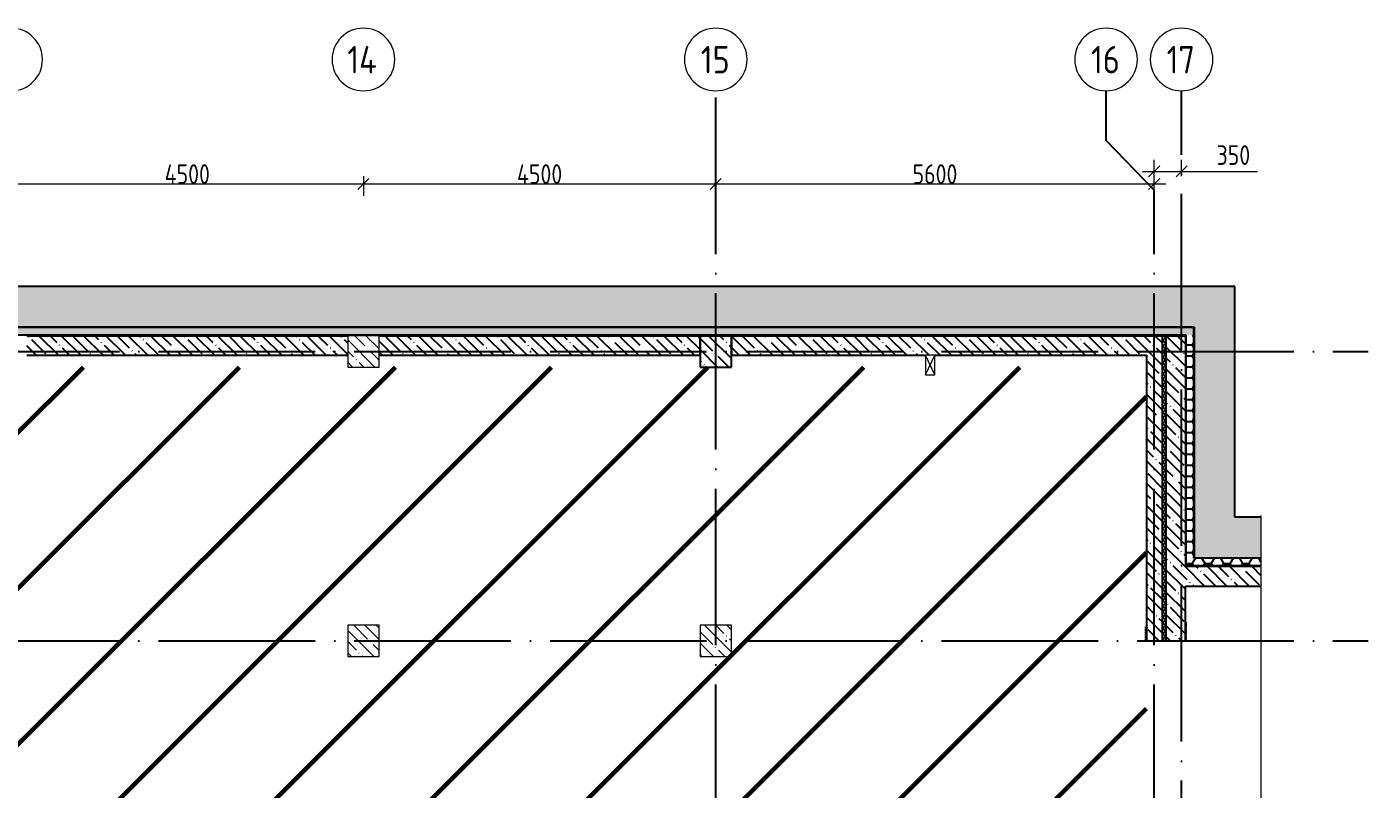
# Model space of a CAD drawing. Header units: millimetres. Extents: x -68946 to 288321, y -402657 to 324925.
# Drawn here: x 52964 to 70097, y 169902 to 179646 of the extents above; entities that cross this region are included whole.
import ezdxf

# ---------------------------------------------------------------- set-up
doc = ezdxf.new("R2010")
doc.units = ezdxf.units.MM
doc.linetypes.add('ADSK_Линия сетки', pattern=[2500, 2000, -250, 0, -250])
doc.linetypes.add('ADSK_Штриховая_ш3 п1_5', pattern=[22.5, 15, -7.5])
doc.layers.get('Defpoints').update_dxf_attribs({"color": 250})
for name, color, linetype, lineweight in [('3.4) ПТ-5         4 вып', 150, 'Continuous', 60), ('A-ANNO-DIMS', 250, 'Continuous', 9), ('A-DETL-1', 250, 'Continuous', 53), ('A-DETL-GENF', 250, 'Continuous', 9), ('A-DETL-GENF-1', 250, 'Continuous', 5), ('A-GLAZ', 250, 'Continuous', 5), ('A-WALL', 250, 'Continuous', 9), ('A-WALL-1', 250, 'Continuous', 50), ('A-WALL-2', 250, 'Continuous', 5), ('I-WALL-1', 250, 'Continuous', 5), ('S-COLS', 7, 'Continuous', 9), ('S-COLS-1', 250, 'Continuous', 5), ('S-COLS-2', 250, 'Continuous', 5), ('Оси', 250, 'Continuous', 9), ('Оси-1', 250, 'ADSK_Линия сетки', 9)]:
    doc.layers.add(name, color=color, linetype=linetype, lineweight=lineweight)
doc.layers.add('A-AREA-1', color=4, linetype='ADSK_Штриховая_ш3 п1_5', lineweight=25, true_color=0x00ffff)
doc.styles.add('GOST Common', font='', dxfattribs={"width": 0.9, "height": 350})
doc.styles.add('GOST Common_1', font='', dxfattribs={"width": 0.9, "height": 250})
doc.styles.add('А3', font='ГОСТ тип А.ttf')
doc.styles.get('GOST Common').set_extended_font_data('GOST Common')
doc.styles.get('GOST Common_1').set_extended_font_data('GOST Common')
doc.dimstyles.new('ADSK_Основной_2_5_мм_Округление_до_10_мм', dxfattribs={"dimscale": 304.8, "dimtxt": 0.824897, "dimasz": 0.463911, "dimexe": 0.492126, "dimexo": 0.001615, "dimgap": 6.56168e-05, "dimtad": 1, "dimdec": 0, "dimlfac": 304.8, "dimrnd": 10, "dimdsep": 46, "dimtxsty": 'GOST Common_1', "dimblk1": 'OBLIQUE', "dimblk2": 'OBLIQUE', "dimsah": 1, "dimcen": 0.09, "dimdle": 0.492126, "dimazin": 0, "dimtfac": 1, "dimtdec": 4, "dimtix": 1, "dimtmove": 1, "dimatfit": 3, "dimfxl": 1, "dimtvp": 1, "dimtolj": 1, "dimtzin": 0, "dimlwd": 9, "dimlwe": 9, "dimarcsym": 2})
doc.dimstyles.new('ADSK_Основной_2_5_мм_Округление_до_10_мм_1', dxfattribs={"dimscale": 304.8, "dimtxt": 0.824897, "dimasz": 0.463911, "dimexe": 0.492126, "dimexo": 0.001615, "dimgap": 6.56168e-05, "dimtad": 1, "dimdec": 0, "dimlfac": 304.8, "dimrnd": 10, "dimdsep": 46, "dimtxsty": 'GOST Common_1', "dimblk1": 'OBLIQUE', "dimblk2": 'OBLIQUE', "dimsah": 1, "dimcen": 0.09, "dimdle": 0.492126, "dimazin": 0, "dimtfac": 1, "dimtdec": 4, "dimtix": 1, "dimtmove": 0, "dimatfit": 3, "dimfxl": 1, "dimtvp": 1, "dimtolj": 1, "dimtzin": 0, "dimlwd": 9, "dimlwe": 9, "dimarcsym": 2})
pattern_1 = [(135, (-1785.76, 117122.59), (-142.5612, -142.5612), []), (135, (-1643.2, 117122.59), (-142.5612, -142.5612), [252.016, -50.403, 3.353, -47.05])]
pattern_2 = [(0, (-1785.76, 117122.59), (120.968, 69.841), [80.645, -161.29]), (120, (-1785.76, 117122.59), (-120.96808, 69.84086), [80.645, -161.29]), (60, (-1785.76, 117122.59), (-8e-05, 139.68186), [0, -161.29, 80.645, 0])]

# ---------------------------------------------------------------- blocks, each defined once
blk = doc.blocks.new('BSC_Колонна _Прямоугольная - 400x400-V7-АР1_Кладочный план подвала_ Секция 1')
at = {"layer": 'S-COLS-1'}
h = blk.add_hatch(dxfattribs=at)
h.set_pattern_fill('FP_16', color=256, style=0, pattern_type=2)
h.set_pattern_definition([(135, (-59050, -58375), (-142.5619, -142.5619), []), (135, (-58907.44, -58375), (-142.5619, -142.5619), [252.016, -50.403, 3.353, -47.05])])
h.paths.add_polyline_path([(-200, -200), (200, -200), (200, 200), (-200, 200)])
at = {"layer": 'S-COLS-2'}
for p, q in [((200, 200), (-200, 200)), ((-200, 200), (-200, -200)), ((200, -200), (200, 200)), ((-200, -200), (200, -200))]:
    blk.add_line(p, q, dxfattribs=at)
blk = doc.blocks.new('BSC_Колонна _Прямоугольная - 400x400-V9-АР1_Кладочный план подвала_ Секция 1')
at = {"layer": 'S-COLS-1'}
h = blk.add_hatch(dxfattribs=at)
h.set_pattern_fill('FP_18', color=256, style=0, pattern_type=2)
h.set_pattern_definition([(135, (-59050, -54675), (-142.5619, -142.5619), []), (135, (-58907.44, -54675), (-142.5619, -142.5619), [252.016, -50.403, 3.353, -47.05])])
h.paths.add_polyline_path([(-200, -200), (200, -200), (200, 200), (-200, 200)])
at = {"layer": 'S-COLS-2'}
for p, q in [((200, 200), (-200, 200)), ((-200, 200), (-200, -200)), ((200, -200), (200, 200)), ((-200, -200), (200, -200))]:
    blk.add_line(p, q, dxfattribs=at)
blk = doc.blocks.new('BSC_Колонна _Прямоугольная - 400x400-V12-АР1_Кладочный план подвала_ Секция 1')
at = {"layer": 'S-COLS-1'}
h = blk.add_hatch(dxfattribs=at)
h.set_pattern_fill('FP_21', color=256, style=0, pattern_type=2)
h.set_pattern_definition([(135, (-63550, -54675), (-142.5619, -142.5619), []), (135, (-63407.44, -54675), (-142.5619, -142.5619), [252.016, -50.403, 3.353, -47.05])])
h.paths.add_polyline_path([(-200, -200), (200, -200), (200, 200), (-200, 200)])
at = {"layer": 'S-COLS-2'}
for p, q in [((200, 200), (-200, 200)), ((-200, 200), (-200, -200)), ((200, -200), (200, 200)), ((-200, -200), (200, -200))]:
    blk.add_line(p, q, dxfattribs=at)
blk = doc.blocks.new('_Wn_-As_OpeningMEP_wall__Rectangular - _Wn_-As_OpeningMEP_wall__Rectangular-35704346-АР1_Кладочный план подвала_ Секция 1')
at = {"layer": 'A-DETL-GENF'}
for p, q in [((125, 60), (-125, 60)), ((-125, 60), (-125, -60)), ((125, -60), (125, 60)), ((-125, -60), (125, -60))]:
    blk.add_line(p, q, dxfattribs=at)
at = {"layer": 'A-DETL-GENF-1'}
for p, q in [((125, -60), (-125, 60)), ((125, 60), (-125, -60)), ((-125, 60), (-125, -60)), ((125, -60), (125, 60))]:
    blk.add_line(p, q, dxfattribs=at)
blk = doc.blocks.new('DET_L_Линия разрыва - М100-35340015-АР1_Кладочный план подвала_ Секция 1')
at = {"layer": 'A-DETL-GENF'}
for p, q in [((6640, -300), (6940, 300)), ((6940, 300), (7090, 0)), ((0, 0), (6490, 0)), ((6490, 0), (6640, -300)), ((7090, 0), (13580, 0))]:
    blk.add_line(p, q, dxfattribs=at)
blk = doc.blocks.new('Ось сетки - Круг_Ø8 мм-39983606-АР1_Кладочный план подвала_ Секция 1')
at = {"layer": 'Оси'}
for start, end in [(360, 180), (180, 360)]:
    blk.add_arc((0, 0), 4, start, end, dxfattribs=at)
blk = doc.blocks.new('_Oblique')
at = {"color": 0, "linetype": 'ByBlock', "lineweight": -2}
blk.add_line((-0.5, -0.5), (0.5, 0.5), dxfattribs=at)
blk = doc.blocks.new('*D5883')
at = {"layer": 'A-ANNO-DIMS', "color": 0, "lineweight": 9, "transparency": 16777216}
for p, q in [((52764, 177737), (52764, 177487)), ((57264, 177737), (57264, 177487)), ((52614, 177637), (57414, 177637))]:
    blk.add_line(p, q, dxfattribs=at)
at = {"layer": 'Defpoints', "color": 0, "transparency": 16777216}
for p in [(52764, 177737), (57264, 177737), (57264, 177637)]:
    blk.add_point(p, dxfattribs=at)
at = {"layer": 'A-ANNO-DIMS', "color": 0, "lineweight": 9, "transparency": 16777216, "xscale": 141.4, "yscale": 141.4, "zscale": 141.4, "rotation": 180}
blk.add_blockref('_Oblique', (52764, 177637), dxfattribs=at)
at = {"layer": 'A-ANNO-DIMS', "color": 0, "lineweight": 9, "transparency": 16777216, "xscale": 141.4, "yscale": 141.4, "zscale": 141.4}
blk.add_blockref('_Oblique', (57264, 177637), dxfattribs=at)
at = {"layer": 'A-ANNO-DIMS', "color": 0, "lineweight": 25, "transparency": 16777216, "insert": (55014, 177763), "char_height": 251.4, "width": 782.41, "attachment_point": 5, "style": 'А3'}
blk.add_mtext('\\A1;4500', dxfattribs=at)
blk = doc.blocks.new('*D5884')
at = {"layer": 'A-ANNO-DIMS', "color": 0, "lineweight": 9, "transparency": 16777216}
for p, q in [((57264, 177737), (57264, 177487)), ((61764, 177737), (61764, 177487)), ((57114, 177637), (61914, 177637))]:
    blk.add_line(p, q, dxfattribs=at)
at = {"layer": 'Defpoints', "color": 0, "transparency": 16777216}
for p in [(57264, 177737), (61764, 177737), (61764, 177637)]:
    blk.add_point(p, dxfattribs=at)
at = {"layer": 'A-ANNO-DIMS', "color": 0, "lineweight": 9, "transparency": 16777216, "xscale": 141.4, "yscale": 141.4, "zscale": 141.4, "rotation": 180}
blk.add_blockref('_Oblique', (57264, 177637), dxfattribs=at)
at = {"layer": 'A-ANNO-DIMS', "color": 0, "lineweight": 9, "transparency": 16777216, "xscale": 141.4, "yscale": 141.4, "zscale": 141.4}
blk.add_blockref('_Oblique', (61764, 177637), dxfattribs=at)
at = {"layer": 'A-ANNO-DIMS', "color": 0, "lineweight": 25, "transparency": 16777216, "insert": (59514, 177763), "char_height": 251.4, "width": 782.41, "attachment_point": 5, "style": 'А3'}
blk.add_mtext('\\A1;4500', dxfattribs=at)
blk = doc.blocks.new('*D5885')
at = {"layer": 'A-ANNO-DIMS', "color": 0, "lineweight": 9, "transparency": 16777216}
for p, q in [((61764, 177737), (61764, 177487)), ((67364, 177559), (67364, 177787)), ((61614, 177637), (67514, 177637))]:
    blk.add_line(p, q, dxfattribs=at)
at = {"layer": 'Defpoints', "color": 0, "transparency": 16777216}
for p in [(61764, 177737), (67364, 177637), (67364, 177558)]:
    blk.add_point(p, dxfattribs=at)
at = {"layer": 'A-ANNO-DIMS', "color": 0, "lineweight": 9, "transparency": 16777216, "xscale": 141.4, "yscale": 141.4, "zscale": 141.4, "rotation": 180}
blk.add_blockref('_Oblique', (61764, 177637), dxfattribs=at)
at = {"layer": 'A-ANNO-DIMS', "color": 0, "lineweight": 9, "transparency": 16777216, "xscale": 141.4, "yscale": 141.4, "zscale": 141.4}
blk.add_blockref('_Oblique', (67364, 177637), dxfattribs=at)
at = {"layer": 'A-ANNO-DIMS', "color": 0, "lineweight": 25, "transparency": 16777216, "insert": (64564, 177763), "char_height": 251.4, "width": 756.84, "attachment_point": 5, "style": 'А3'}
blk.add_mtext('\\A1;5600', dxfattribs=at)
blk = doc.blocks.new('*D5886')
at = {"layer": 'A-ANNO-DIMS', "color": 0, "lineweight": 9, "transparency": 16777216}
for p, q in [((67364, 177559), (67364, 177947)), ((67714, 177738), (67714, 177947)), ((67214, 177797), (67714, 177797)), ((67714, 177797), (68684, 177797))]:
    blk.add_line(p, q, dxfattribs=at)
at = {"layer": 'Defpoints', "color": 0, "transparency": 16777216}
for p in [(67714, 177797), (67714, 177737), (67364, 177558)]:
    blk.add_point(p, dxfattribs=at)
at = {"layer": 'A-ANNO-DIMS', "color": 0, "lineweight": 9, "transparency": 16777216, "xscale": 141.4, "yscale": 141.4, "zscale": 141.4, "rotation": 180}
blk.add_blockref('_Oblique', (67364, 177797), dxfattribs=at)
at = {"layer": 'A-ANNO-DIMS', "color": 0, "lineweight": 9, "transparency": 16777216, "xscale": 141.4, "yscale": 141.4, "zscale": 141.4}
blk.add_blockref('_Oblique', (67714, 177797), dxfattribs=at)
at = {"layer": 'A-ANNO-DIMS', "color": 0, "lineweight": 25, "transparency": 16777216, "insert": (68161, 178132), "char_height": 251.4, "width": 567.63, "attachment_point": 1, "line_spacing_factor": 1.022761, "style": 'А3'}
blk.add_mtext('\\A1;350', dxfattribs=at)

msp = doc.modelspace()

# ---------------------------------------------------------------- hatches: boundary and pattern name
at = {"layer": '3.4) ПТ-5         4 вып'}
h = msp.add_hatch(dxfattribs=at)
h.set_pattern_fill('ANSI31', color=256, scale=444)
h.paths.add_polyline_path([(67264.2427, 175297.5882), (52764.2427, 175297.5882), (52764.2427, 168239.3071), (67264.2427, 168239.3071)])
at = {"layer": 'A-DETL-GENF-1', "lineweight": 25}
h = msp.add_hatch(dxfattribs=at)
h.set_pattern_fill('FP_66', color=256, style=0, pattern_type=2)
h.set_pattern_definition([(135, (-1361.5, 117122.6), (-424.2641, 3e-14), [600, 0, 0, 0]), (45, (-1785.76, 117122.6), (-424.2641, 0), [600, 0, 0, 0]), (45, (-1785.76, 117334.72), (-424.2641, 0), [150, -450]), (135, (-1467.56, 117440.8), (-424.2641, 3e-14), [150, -450]), (45, (-1467.56, 117228.65), (-424.2641, 0), [150, -450]), (135, (-1573.63, 117122.6), (-424.2641, 3e-14), [150, -450])])
h.paths.add_polyline_path([(66623.618, 159817.5882), (66623.618, 159820.418), (67375.9266, 159820.418), (67404.2427, 159877.0501), (67404.2427, 160337.5882), (-2095.7793, 160337.5882), (-2095.7793, 175807.5888), (7424.2207, 175807.5888), (7424.2207, 172857.5877), (11654.2804, 172857.5877), (11654.2804, 175807.5888), (67874.2427, 175807.5888), (67874.2427, 172857.5882), (68728.2351, 172857.5882), (68728.2351, 173377.5882), (68394.2427, 173377.5882), (68394.2427, 176327.5888), (11134.2804, 176327.5888), (11134.2804, 173377.5877), (7944.2207, 173377.5877), (7944.2207, 176327.5888), (-2615.7793, 176327.5888), (-2615.7793, 159817.5882), (64316.105, 159817.5882)])
at = {"layer": 'A-WALL', "lineweight": 25}
for points in [[(67764.2427, 175697.5888), (67772.2427, 175697.5888), (67772.2427, 175705.5888), (11764.2804, 175705.5888), (11764.2804, 175697.5888), (67514.2427, 175697.5888)], [(67772.2427, 172747.5882), (67772.2427, 175697.5888), (67764.2427, 175697.5888), (67764.2427, 172747.5882)], [(68728.2351, 172747.5882), (68728.2351, 172755.5882), (67772.2427, 172755.5882), (67772.2427, 172747.5882), (67874.2427, 172747.5882)]]:
    msp.add_hatch(color=256, dxfattribs=at).paths.add_polyline_path(points)
at = {"layer": 'A-WALL-2', "lineweight": 25}
h = msp.add_hatch(dxfattribs=at)
h.set_pattern_fill('FP_2', color=256, style=0, pattern_type=2)
h.set_pattern_definition(pattern_2)
h.paths.add_polyline_path([(67772.2427, 175705.5888), (67872.2427, 175705.5888), (67872.2427, 175805.5888), (11764.2804, 175805.5888), (11764.2804, 175807.5888), (11756.2804, 175807.5888), (11756.2804, 175705.5888), (64316.105, 175705.5888)])
h = msp.add_hatch(dxfattribs=at)
h.set_pattern_fill('FP_2', color=256, style=0, pattern_type=2)
h.set_pattern_definition(pattern_2)
h.paths.add_polyline_path([(67772.2427, 172755.5882), (67872.2427, 172755.5882), (67872.2427, 175697.5888), (67874.2427, 175697.5888), (67874.2427, 175705.5888), (67772.2427, 175705.5888), (67772.2427, 172877.798)])
h = msp.add_hatch(dxfattribs=at)
h.set_pattern_fill('FP_2', color=256, style=0, pattern_type=2)
h.set_pattern_definition(pattern_2)
h.paths.add_polyline_path([(68728.2351, 172755.5882), (68728.2351, 172855.5882), (67872.2427, 172855.5882), (67872.2427, 172755.5882), (67874.2427, 172755.5882)])
at = {"layer": 'I-WALL-1', "lineweight": 25}
h = msp.add_hatch(dxfattribs=at)
h.set_pattern_fill('FP_1', color=256, style=0, pattern_type=2)
h.set_pattern_definition(pattern_1)
h.paths.add_polyline_path([(57064.2427, 175447.5888), (57064.2427, 175697.5882), (52964.2816, 175697.5882), (52964.2816, 175447.5888)])
h = msp.add_hatch(dxfattribs=at)
h.set_pattern_fill('FP_1', color=256, style=0, pattern_type=2)
h.set_pattern_definition(pattern_1)
h.paths.add_polyline_path([(61564.2526, 175447.5888), (61564.2526, 175697.5888), (57464.2427, 175697.5882), (57464.2427, 175447.5888), (59518.9765, 175447.5888)])
h = msp.add_hatch(dxfattribs=at)
h.set_pattern_fill('FP_1', color=256, style=0, pattern_type=2)
h.set_pattern_definition(pattern_1)
h.paths.add_polyline_path([(67464.2427, 175447.5888), (67464.2427, 175697.5888), (61964.2526, 175697.5888), (61964.2526, 175447.5888), (67264.2427, 175447.5888)])
h = msp.add_hatch(dxfattribs=at)
h.set_pattern_fill('FP_52', color=256, style=0, pattern_type=2)
h.set_pattern_definition([(45, (-1785.757, 117122.59), (-35.35534, 35.35534), []), (135, (-1785.757, 117122.59), (-35.35534, -35.35534), [])])
h.paths.add_polyline_path([(67514.2427, 171797.5882), (67514.2427, 175697.5888), (67464.2427, 175697.5888), (67464.2427, 171797.5882)])
h = msp.add_hatch(dxfattribs=at)
h.set_pattern_fill('FP_1', color=256, style=0, pattern_type=2)
h.set_pattern_definition(pattern_1)
h.paths.add_polyline_path([(67514.2427, 171797.5882), (67764.2427, 171797.5882), (67764.2427, 175697.5888), (67514.2427, 175697.5888), (67514.2427, 172877.798)])
h = msp.add_hatch(dxfattribs=at)
h.set_pattern_fill('FP_1', color=256, style=0, pattern_type=2)
h.set_pattern_definition(pattern_1)
h.paths.add_polyline_path([(67464.2427, 171797.5882), (67464.2427, 175447.5888), (67264.2427, 175447.5888), (67264.2427, 171797.5882)])
h = msp.add_hatch(dxfattribs=at)
h.set_pattern_fill('FP_1', color=256, style=0, pattern_type=2)
h.set_pattern_definition(pattern_1)
h.paths.add_polyline_path([(68728.2351, 172497.5882), (68728.2351, 172747.5882), (67764.2427, 172747.5882), (67764.2427, 172497.5882)])
at = {"layer": 'S-COLS-1', "lineweight": 25}
h = msp.add_hatch(dxfattribs=at)
h.set_pattern_fill('FP_1', color=256, style=0, pattern_type=2)
h.set_pattern_definition(pattern_1)
h.paths.add_polyline_path([(61564.2426, 175297.5882), (61964.2426, 175297.5882), (61964.2426, 175697.5882), (61564.2426, 175697.5882)])

# ---------------------------------------------------------------- linework, layer by layer
at = {"layer": 'A-AREA-1', "lineweight": 25}
for p, q in [((67774.2427, 171797.5882), (67774.2427, 172042.5882)), ((67254.2427, 171977.5877), (67254.2427, 171797.5882)), ((67254.2427, 171797.5882), (67264.2427, 171797.5882)), ((67764.2427, 171797.5882), (67774.2427, 171797.5882))]:
    msp.add_line(p, q, dxfattribs=at)
at = {"layer": 'A-DETL-1', "lineweight": 25}
for p, q in [((68394.2427, 176327.5888), (11134.2804, 176327.5888)), ((68394.2427, 173377.5882), (68394.2427, 176327.5888)), ((11654.2804, 175807.5888), (67874.2427, 175807.5888)), ((67874.2427, 175807.5888), (67874.2427, 172857.5882)), ((68728.2351, 173377.5882), (68394.2427, 173377.5882)), ((67874.2427, 172857.5882), (68728.2351, 172857.5882))]:
    msp.add_line(p, q, dxfattribs=at)
at = {"layer": 'A-WALL-1', "lineweight": 25}
for p, q in [((67874.2427, 175805.5888), (11654.2804, 175805.5888)), ((67872.2427, 172855.5882), (67872.2427, 175807.5888)), ((67772.2427, 175705.5888), (11756.2804, 175705.5888)), ((52964.2427, 175697.5888), (57064.2427, 175697.5888)), ((57064.2427, 175697.5888), (52964.2816, 175697.5888)), ((57464.2427, 175697.5888), (67764.2427, 175697.5888)), ((61564.2526, 175697.5888), (57464.2427, 175697.5888)), ((61564.2526, 175447.5888), (61564.2526, 175697.5888)), ((67464.2427, 175697.5888), (61964.2526, 175697.5888)), ((61964.2526, 175697.5888), (61964.2526, 175447.5888)), ((67464.2427, 175697.5888), (67464.2427, 171797.5882)), ((67514.2427, 175697.5888), (67514.2427, 171797.5882)), ((67764.2427, 175697.5888), (67764.2427, 172747.5882)), ((67772.2427, 172755.5882), (67772.2427, 175705.5888)), ((67872.2427, 175705.5888), (67874.2427, 175705.5888)), ((52964.2816, 175447.5888), (57064.2427, 175447.5888)), ((57464.2427, 175447.5888), (61564.2526, 175447.5888)), ((61964.2526, 175447.5888), (64444.2427, 175447.5888)), ((64564.2427, 175447.5888), (67264.2427, 175447.5888)), ((67264.2427, 175447.5888), (67264.2427, 171797.5882)), ((68728.2351, 172747.5882), (67764.2427, 172747.5882)), ((68728.2351, 172755.5882), (67772.2427, 172755.5882)), ((68728.2351, 172855.5882), (67872.2427, 172855.5882)), ((67764.2427, 172497.5882), (68728.2351, 172497.5882)), ((67764.2427, 171797.5882), (67764.2427, 172497.5882)), ((67264.2427, 171797.5882), (67764.2427, 171797.5882))]:
    msp.add_line(p, q, dxfattribs=at)
at = {"layer": 'S-COLS', "lineweight": 25}
msp.add_line((61964.2426, 175447.5888), (61964.2426, 175697.5882), dxfattribs=at)
at = {"layer": 'S-COLS-2', "lineweight": 25}
for p, q in [((61964.2426, 175697.5882), (61564.2426, 175697.5882)), ((61564.2426, 175697.5882), (61564.2426, 175297.5882)), ((61964.2426, 175297.5882), (61964.2426, 175447.5888)), ((61564.2426, 175297.5882), (61964.2426, 175297.5882))]:
    msp.add_line(p, q, dxfattribs=at)
at = {"layer": 'Оси', "lineweight": 25}
for p, q in [((66748.9768, 178193.0609), (66748.9768, 178828.0609)), ((67364.2427, 177558.0609), (66748.9768, 178193.0609))]:
    msp.add_line(p, q, dxfattribs=at)
at = {"layer": 'Оси-1', "lineweight": 25}
for p, q in [((61764.2426, 156740.9014), (61764.2426, 178828.0609)), ((67714.2427, 158010.9014), (67714.2427, 178828.0609)), ((67364.2427, 156740.9014), (67364.2427, 177558.0609)), ((-5355.3086, 175497.5882), (70097.2201, 175497.5882)), ((-5355.3086, 171797.5882), (70097.2201, 171797.5882))]:
    msp.add_line(p, q, dxfattribs=at)

# ---------------------------------------------------------------- block references
at = {"layer": 'A-DETL-GENF', "lineweight": 25, "rotation": 269.9999999999999}
msp.add_blockref('DET_L_Линия разрыва - М100-35340015-АР1_Кладочный план подвала_ Секция 1', (68728.2351, 173400.418), dxfattribs=at)
at = {"layer": 'A-GLAZ', "lineweight": 25, "rotation": 269.9999999999997}
msp.add_blockref('_Wn_-As_OpeningMEP_wall__Rectangular - _Wn_-As_OpeningMEP_wall__Rectangular-35704346-АР1_Кладочный план подвала_ Секция 1', (64504.2427, 175322.5877), dxfattribs=at)
at = {"layer": 'S-COLS', "lineweight": 25}
for name, p in [('BSC_Колонна _Прямоугольная - 400x400-V7-АР1_Кладочный план подвала_ Секция 1', (57264.2427, 175497.5882)), ('BSC_Колонна _Прямоугольная - 400x400-V9-АР1_Кладочный план подвала_ Секция 1', (57264.2427, 171797.5877)), ('BSC_Колонна _Прямоугольная - 400x400-V12-АР1_Кладочный план подвала_ Секция 1', (61764.2426, 171797.5877))]:
    msp.add_blockref(name, p, dxfattribs=at)
at = {"layer": 'Оси', "lineweight": 25, "xscale": 99.99999999999993, "yscale": 99.99999999999993, "zscale": 99.99999999999993}
for p in [(52764.2427, 179228.0609), (57264.2427, 179228.0609), (61764.2426, 179228.0609), (66748.9768, 179228.0609), (67714.2427, 179228.0609)]:
    msp.add_blockref('Ось сетки - Круг_Ø8 мм-39983606-АР1_Кладочный план подвала_ Секция 1', p, dxfattribs=at)

# ---------------------------------------------------------------- texts
at = {"layer": 'Оси', "lineweight": 25, "char_height": 350, "attachment_point": 1, "style": 'GOST Common'}
for s, insert, width in [('14', (57058.212, 179400.5943), 497.847937), ('15', (61573.062, 179400.5943), 461.772), ('16', (66557.7961, 179400.5943), 461.772), ('17', (67523.062, 179400.5943), 461.772)]:
    msp.add_mtext(s, dxfattribs=dict(at, insert=insert, width=width))

# ---------------------------------------------------------------- dimensions: what is measured, and where the dimension line sits
at = {"layer": 'A-ANNO-DIMS', "lineweight": 25}
dim = msp.add_linear_dim(base=(67714.2427, 177797.0939), p1=(67364.2427, 177558.0609), p2=(67714.2427, 177737.0183), dimstyle='ADSK_Основной_2_5_мм_Округление_до_10_мм_1', override={"dimlfac": 1, "dimpost": '<>', "dimtxsty": 'А3', "dimfxl": 393.097633}, dxfattribs=at)
dim.commit()
dim.dimension.update_dxf_attribs({"geometry": '*D5886', "text_midpoint": (68444.9484, 177797.0939), "dimtype": 160})
for base, p1, p2, override, picture, middle in [((57264.2427, 177637.0334), (52764.2427, 177737.0183), (57264.2427, 177737.0183), {"dimlfac": 1, "dimpost": '<>', "dimtxsty": 'А3', "dimfxl": 4500}, '*D5883', (55014.2427, 177762.7678)), ((61764.2426, 177637.0334), (57264.2427, 177737.0183), (61764.2426, 177737.0183), {"dimlfac": 1, "dimpost": '<>', "dimtxsty": 'А3', "dimfxl": 4499.999976}, '*D5884', (59514.2427, 177762.7678)), ((67364.2427, 177637.0334), (61764.2426, 177737.0183), (67364.2427, 177558.0609), {"dimlfac": 1, "dimpost": '<>', "dimtxsty": 'А3', "dimfxl": 5602.858737}, '*D5885', (64564.2427, 177762.7678))]:
    dim = msp.add_linear_dim(base=base, p1=p1, p2=p2, dimstyle='ADSK_Основной_2_5_мм_Округление_до_10_мм', override=override, dxfattribs=at)
    dim.commit()
    dim.dimension.update_dxf_attribs({"geometry": picture, "text_midpoint": middle})

doc.saveas('drawing.dxf')
